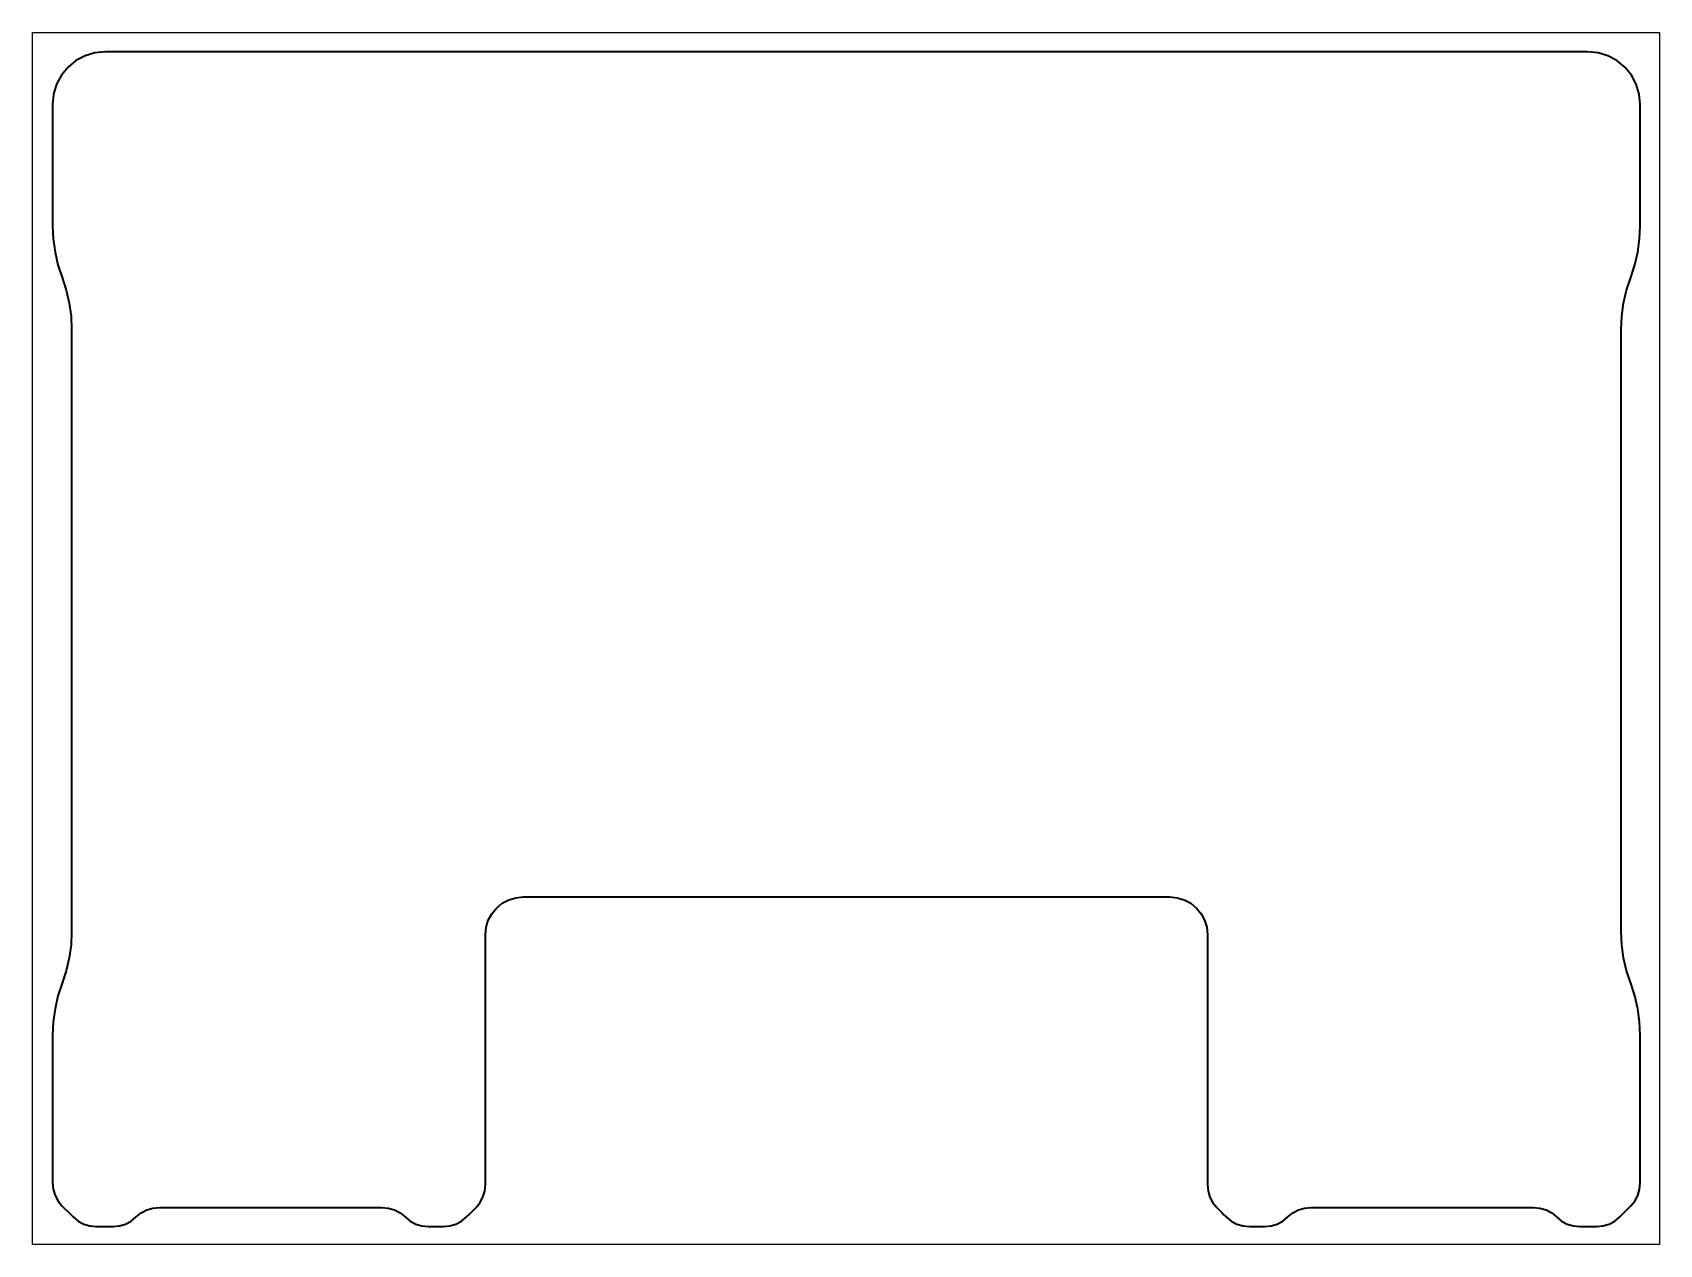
# Model space of a CAD drawing. Header units: millimetres. Extents: x 288 to 712, y 342 to 658.
import ezdxf

# ---------------------------------------------------------------- set-up
doc = ezdxf.new("R2010")
doc.units = ezdxf.units.MM
doc.header["$MEASUREMENT"] = 0
doc.layers.get('0').update_dxf_attribs({"lineweight": 0})
doc.layers.add('Safety', color=7, linetype='Continuous', lineweight=0)

msp = doc.modelspace()

# ---------------------------------------------------------------- linework, layer by layer
at = {"color": 18, "lineweight": 35, "true_color": 0x000000}
msp.add_lwpolyline([(584.19, 432.76), (586.11, 432.57), (587.95, 432.01), (589.64, 431.11), (591.13, 429.88), (592.36, 428.39), (593.26, 426.7), (593.82, 424.86), (594.01, 422.94), (594.01, 406.67), (594.01, 390.4), (594.01, 374.13), (594.01, 357.86), (594.18, 356.19), (594.66, 354.59), (595.45, 353.12), (596.51, 351.82), (597.11, 351.22), (597.71, 350.62), (598.31, 350.03), (598.91, 349.43), (600.21, 348.36), (601.68, 347.58), (603.27, 347.09), (604.95, 346.93), (605.94, 346.93), (606.93, 346.93), (607.92, 346.93), (608.91, 346.93), (610.58, 347.09), (612.17, 347.58), (613.64, 348.36), (614.94, 349.43), (616.24, 350.49), (617.71, 351.28), (619.31, 351.76), (620.98, 351.93), (635.46, 351.93), (649.94, 351.93), (664.43, 351.93), (678.91, 351.93), (680.58, 351.76), (682.17, 351.28), (683.64, 350.49), (684.94, 349.43), (686.24, 348.36), (687.71, 347.58), (689.31, 347.09), (690.98, 346.93), (692.06, 346.93), (693.14, 346.93), (694.23, 346.93), (695.31, 346.93), (696.98, 347.09), (698.58, 347.58), (700.05, 348.36), (701.35, 349.43), (702.06, 350.14), (702.78, 350.86), (703.49, 351.57), (704.21, 352.29), (705.27, 353.59), (706.06, 355.06), (706.54, 356.65), (706.71, 358.33), (706.71, 367.94), (706.71, 377.56), (706.7, 387.17), (706.7, 396.79), (706.55, 400.23), (706.08, 403.65), (705.31, 407), (704.23, 410.28), (704.23, 410.28), (704.23, 410.28), (704.23, 410.28), (704.23, 410.28), (704.23, 410.28), (704.23, 410.28), (704.23, 410.28), (704.23, 410.28), (703.16, 413.56), (702.38, 416.92), (701.92, 420.33), (701.76, 423.78), (701.76, 462.97), (701.76, 502.16), (701.76, 541.36), (701.76, 580.55), (701.92, 584), (702.38, 587.41), (703.16, 590.76), (704.23, 594.04), (704.23, 594.04), (704.23, 594.04), (704.23, 594.04), (704.23, 594.04), (705.31, 597.32), (706.08, 600.68), (706.55, 604.09), (706.7, 607.54), (706.7, 615.44), (706.71, 623.35), (706.71, 631.26), (706.71, 639.16), (706.44, 641.84), (705.67, 644.4), (704.41, 646.75), (702.7, 648.84), (702.7, 648.84), (702.7, 648.84), (702.7, 648.84), (702.7, 648.84), (700.62, 650.55), (698.26, 651.81), (695.71, 652.58), (693.03, 652.85), (306.97, 652.85), (304.29, 652.58), (301.74, 651.81), (299.38, 650.55), (297.3, 648.84), (297.3, 648.84), (297.3, 648.84), (297.3, 648.84), (297.3, 648.84), (295.59, 646.75), (294.33, 644.4), (293.56, 641.84), (293.29, 639.16), (293.29, 631.26), (293.29, 623.35), (293.3, 615.44), (293.3, 607.54), (293.45, 604.09), (293.92, 600.68), (294.69, 597.32), (295.77, 594.04), (295.77, 594.04), (295.77, 594.04), (295.77, 594.04), (295.77, 594.04), (296.84, 590.76), (297.62, 587.41), (298.08, 584), (298.24, 580.55), (298.24, 541.36), (298.24, 502.16), (298.24, 462.97), (298.24, 423.78), (298.08, 420.33), (297.62, 416.92), (296.84, 413.56), (295.77, 410.28), (295.77, 410.28), (295.77, 410.28), (295.77, 410.28), (295.77, 410.28), (295.77, 410.28), (295.77, 410.28), (295.77, 410.28), (295.77, 410.28), (294.69, 407), (293.92, 403.65), (293.45, 400.23), (293.3, 396.79), (293.3, 387.17), (293.29, 377.56), (293.29, 367.94), (293.29, 358.33), (293.46, 356.65), (293.94, 355.06), (294.72, 353.59), (295.79, 352.29), (296.51, 351.57), (297.22, 350.86), (297.94, 350.14), (298.65, 349.43), (299.95, 348.36), (301.42, 347.58), (303.02, 347.09), (304.69, 346.93), (305.77, 346.93), (306.86, 346.93), (307.94, 346.93), (309.02, 346.93), (310.69, 347.09), (312.29, 347.58), (313.76, 348.36), (315.06, 349.43), (316.36, 350.49), (317.83, 351.28), (319.42, 351.76), (321.09, 351.93), (335.57, 351.93), (350.06, 351.93), (364.54, 351.93), (379.02, 351.93), (380.69, 351.76), (382.29, 351.28), (383.76, 350.49), (385.06, 349.43), (386.36, 348.36), (387.83, 347.58), (389.42, 347.09), (391.09, 346.93), (392.08, 346.93), (393.07, 346.93), (394.06, 346.93), (395.05, 346.93), (396.73, 347.09), (398.32, 347.58), (399.79, 348.36), (401.09, 349.43), (401.69, 350.03), (402.29, 350.62), (402.89, 351.22), (403.49, 351.82), (404.55, 353.12), (405.34, 354.59), (405.82, 356.19), (405.99, 357.86), (405.99, 374.13), (405.99, 390.4), (405.99, 406.67), (405.99, 422.94), (406.18, 424.86), (406.74, 426.7), (407.64, 428.39), (408.87, 429.88), (410.36, 431.11), (412.05, 432.01), (413.89, 432.57), (415.81, 432.76)], close=True, dxfattribs=at)
at = {"layer": 'Safety', "color": 18, "lineweight": 25, "true_color": 0x000000}
msp.add_lwpolyline([(711.71, 342.28), (288.06, 342.28), (288.06, 657.85), (711.71, 657.85)], close=True, dxfattribs=at)

doc.saveas('drawing.dxf')
